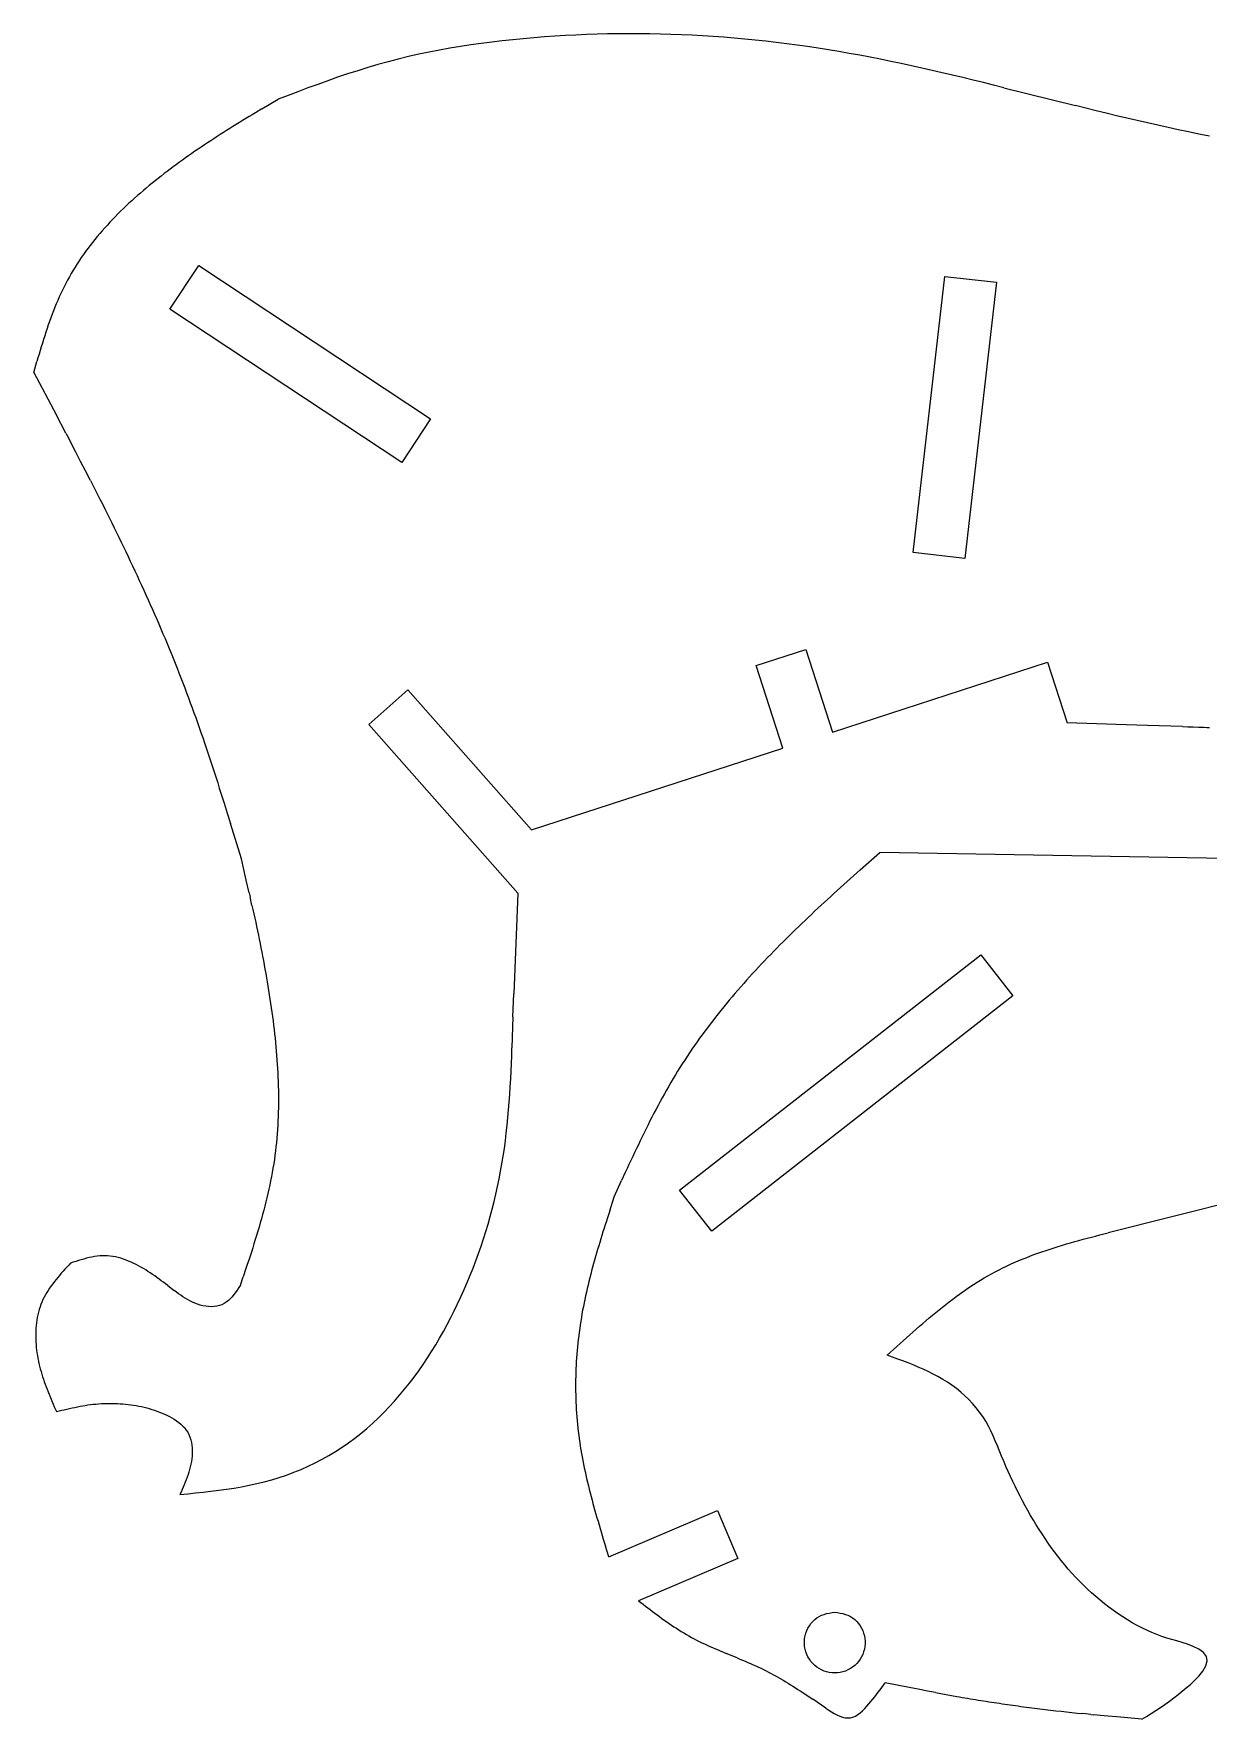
# Model space of a CAD drawing. Extents: x -3475 to 3475, y -2114 to 2114.
# Drawn here: x 73 to 723, y -985 to -53 of the extents above; entities that cross this region are included whole.
import ezdxf

# ---------------------------------------------------------------- set-up
doc = ezdxf.new("R2010")
doc.units = 0
doc.header["$MEASUREMENT"] = 0
doc.layers.get('0').update_dxf_attribs({"linetype": 'CONTINUOUS'})

msp = doc.modelspace()

# ---------------------------------------------------------------- linework, layer by layer
for p, q in [((338.39, -55.9), (332.57, -56.53)), ((344.21, -55.32), (338.39, -55.9)), ((350.04, -54.8), (344.21, -55.32)), ((355.86, -54.34), (350.04, -54.8)), ((361.69, -53.93), (355.86, -54.34)), ((367.53, -53.57), (361.69, -53.93)), ((373.36, -53.27), (367.53, -53.57)), ((379.2, -53.02), (373.36, -53.27)), ((385.04, -52.82), (379.2, -53.02)), ((390.88, -52.68), (385.04, -52.82)), ((396.72, -52.59), (390.88, -52.68)), ((402.56, -52.55), (396.72, -52.59)), ((408.4, -52.56), (402.56, -52.55)), ((414.25, -52.63), (408.4, -52.56)), ((420.09, -52.74), (414.25, -52.63)), ((425.93, -52.91), (420.09, -52.74)), ((431.77, -53.13), (425.93, -52.91)), ((437.6, -53.4), (431.77, -53.13)), ((443.44, -53.72), (437.6, -53.4)), ((449.27, -54.09), (443.44, -53.72)), ((455.1, -54.51), (449.27, -54.09)), ((460.92, -54.99), (455.1, -54.51)), ((466.74, -55.51), (460.92, -54.99)), ((472.56, -56.08), (466.74, -55.51)), ((280.68, -65.21), (275, -66.58)), ((286.38, -63.93), (280.68, -65.21)), ((292.1, -62.74), (286.38, -63.93)), ((297.84, -61.64), (292.1, -62.74)), ((303.6, -60.61), (297.84, -61.64)), ((309.37, -59.66), (303.6, -60.61)), ((315.15, -58.78), (309.37, -59.66)), ((320.95, -57.96), (315.15, -58.78)), ((326.76, -57.22), (320.95, -57.96)), ((332.57, -56.53), (326.76, -57.22)), ((478.37, -56.71), (472.56, -56.08)), ((484.17, -57.38), (478.37, -56.71)), ((489.97, -58.1), (484.17, -57.38)), ((495.76, -58.87), (489.97, -58.1)), ((501.55, -59.68), (495.76, -58.87)), ((507.33, -60.55), (501.55, -59.68)), ((513.1, -61.46), (507.33, -60.55)), ((518.86, -62.42), (513.1, -61.46)), ((524.61, -63.42), (518.86, -62.42)), ((530.36, -64.47), (524.61, -63.42)), ((536.1, -65.56), (530.36, -64.47)), ((252.57, -73), (247.01, -74.8)), ((258.14, -71.26), (252.57, -73)), ((263.73, -69.61), (258.14, -71.26)), ((269.35, -68.05), (263.73, -69.61)), ((275, -66.58), (269.35, -68.05)), ((541.83, -66.69), (536.1, -65.56)), ((547.56, -67.86), (541.83, -66.69)), ((553.27, -69.06), (547.56, -67.86)), ((558.98, -70.3), (553.27, -69.06)), ((564.69, -71.56), (558.98, -70.3)), ((570.39, -72.85), (564.69, -71.56)), ((576.08, -74.16), (570.39, -72.85)), ((581.77, -75.5), (576.08, -74.16)), ((224.97, -82.59), (219.48, -84.63)), ((230.46, -80.58), (224.97, -82.59)), ((235.97, -78.61), (230.46, -80.58)), ((241.48, -76.68), (235.97, -78.61)), ((247.01, -74.8), (241.48, -76.68)), ((587.45, -76.86), (581.77, -75.5)), ((593.13, -78.23), (587.45, -76.86)), ((598.8, -79.61), (593.13, -78.23)), ((604.47, -81.01), (598.8, -79.61)), ((610.14, -82.42), (604.47, -81.01)), ((610.14, -82.42), (649.8, -92.36)), ((199.58, -94.12), (208.53, -88.75)), ((214.01, -86.68), (208.53, -88.75)), ((219.48, -84.63), (214.01, -86.68)), ((655.47, -93.77), (649.8, -92.36)), ((187.11, -101.72), (185.33, -102.82)), ((188.88, -100.62), (187.11, -101.72)), ((190.66, -99.53), (188.88, -100.62)), ((192.44, -98.44), (190.66, -99.53)), ((194.23, -97.36), (192.44, -98.44)), ((196.01, -96.27), (194.23, -97.36)), ((199.58, -94.12), (196.01, -96.27)), ((661.15, -95.16), (655.47, -93.77)), ((666.83, -96.54), (661.15, -95.16)), ((672.51, -97.91), (666.83, -96.54)), ((678.19, -99.26), (672.51, -97.91)), ((683.88, -100.59), (678.19, -99.26)), ((689.57, -101.9), (683.88, -100.59)), ((695.27, -103.18), (689.57, -101.9)), ((171.22, -111.79), (169.47, -112.95)), ((172.98, -110.65), (171.22, -111.79)), ((174.73, -109.51), (172.98, -110.65)), ((176.49, -108.38), (174.73, -109.51)), ((178.25, -107.26), (176.49, -108.38)), ((180.02, -106.14), (178.25, -107.26)), ((181.79, -105.03), (180.02, -106.14)), ((183.56, -103.92), (181.79, -105.03)), ((185.33, -102.82), (183.56, -103.92)), ((700.97, -104.45), (695.27, -103.18)), ((706.68, -105.68), (700.97, -104.45)), ((712.39, -106.89), (706.68, -105.68)), ((718.11, -108.06), (712.39, -106.89)), ((723.84, -109.21), (718.11, -108.06)), ((157.35, -121.23), (155.64, -122.45)), ((159.07, -120.02), (157.35, -121.23)), ((160.79, -118.82), (159.07, -120.02)), ((162.52, -117.63), (160.79, -118.82)), ((164.25, -116.44), (162.52, -117.63)), ((165.99, -115.27), (164.25, -116.44)), ((167.73, -114.1), (165.99, -115.27)), ((169.47, -112.95), (167.73, -114.1)), ((145.49, -129.99), (143.81, -131.29)), ((147.16, -128.71), (145.49, -129.99)), ((148.85, -127.43), (147.16, -128.71)), ((150.54, -126.17), (148.85, -127.43)), ((152.23, -124.92), (150.54, -126.17)), ((153.94, -123.68), (152.23, -124.92)), ((155.64, -122.45), (153.94, -123.68)), ((133.95, -139.34), (132.33, -140.73)), ((135.57, -137.97), (133.95, -139.34)), ((137.2, -136.61), (135.57, -137.97)), ((138.84, -135.26), (137.2, -136.61)), ((140.49, -133.92), (138.84, -135.26)), ((142.15, -132.6), (140.49, -133.92)), ((143.81, -131.29), (142.15, -132.6)), ((124.45, -147.87), (122.92, -149.33)), ((126, -146.41), (124.45, -147.87)), ((127.57, -144.97), (126, -146.41)), ((129.14, -143.54), (127.57, -144.97)), ((130.73, -142.13), (129.14, -143.54)), ((132.33, -140.73), (130.73, -142.13)), ((114.04, -158.43), (112.62, -160)), ((115.47, -156.88), (114.04, -158.43)), ((116.93, -155.34), (115.47, -156.88)), ((118.4, -153.82), (116.93, -155.34)), ((119.89, -152.31), (118.4, -153.82)), ((121.4, -150.82), (119.89, -152.31)), ((122.92, -149.33), (121.4, -150.82)), ((107.15, -166.4), (105.83, -168.04)), ((108.48, -164.78), (107.15, -166.4)), ((109.84, -163.17), (108.48, -164.78)), ((111.22, -161.58), (109.84, -163.17)), ((112.62, -160), (111.22, -161.58)), ((99.61, -176.45), (98.44, -178.18)), ((100.81, -174.74), (99.61, -176.45)), ((102.03, -173.04), (100.81, -174.74)), ((103.27, -171.36), (102.03, -173.04)), ((104.54, -169.69), (103.27, -171.36)), ((105.83, -168.04), (104.54, -169.69)), ((94.04, -185.24), (93.01, -187.04)), ((95.1, -183.45), (94.04, -185.24)), ((96.19, -181.68), (95.1, -183.45)), ((97.3, -179.92), (96.19, -181.68)), ((98.44, -178.18), (97.3, -179.92)), ((148.69, -204.9), (164.6, -180.85)), ((164.6, -180.85), (292.9, -265.76)), ((89.19, -194.42), (88.3, -196.3)), ((90.1, -192.55), (89.19, -194.42)), ((91.04, -190.7), (90.1, -192.55)), ((92.01, -188.86), (91.04, -190.7)), ((93.01, -187.04), (92.01, -188.86)), ((559.97, -339.69), (577.38, -186.83)), ((577.38, -186.83), (606.04, -190.09)), ((606.04, -190.09), (588.62, -342.96)), ((85.01, -203.94), (84.24, -205.88)), ((85.8, -202.01), (85.01, -203.94)), ((86.61, -200.1), (85.8, -202.01)), ((87.44, -198.19), (86.61, -200.1)), ((88.3, -196.3), (87.44, -198.19)), ((276.98, -289.82), (148.69, -204.9)), ((81.36, -213.74), (80.68, -215.73)), ((82.05, -211.77), (81.36, -213.74)), ((82.77, -209.8), (82.05, -211.77)), ((83.5, -207.84), (82.77, -209.8)), ((84.24, -205.88), (83.5, -207.84)), ((78.09, -223.74), (77.47, -225.76)), ((78.72, -221.73), (78.09, -223.74)), ((79.36, -219.72), (78.72, -221.73)), ((80.01, -217.72), (79.36, -219.72)), ((80.68, -215.73), (80.01, -217.72)), ((75.65, -231.83), (75.06, -233.86)), ((76.25, -229.8), (75.65, -231.83)), ((76.86, -227.78), (76.25, -229.8)), ((77.47, -225.76), (76.86, -227.78)), ((73.29, -239.96), (75.06, -233.86)), ((73.29, -239.96), (85.66, -263.29)), ((91.12, -273.67), (85.66, -263.29)), ((292.9, -265.76), (276.98, -289.82)), ((91.12, -273.67), (92.49, -276.27)), ((96.56, -284.07), (92.49, -276.27)), ((99.27, -289.27), (96.56, -284.07)), ((101.96, -294.49), (99.27, -289.27)), ((104.64, -299.71), (101.96, -294.49)), ((104.64, -299.71), (107.3, -304.94)), ((107.3, -304.94), (108.63, -307.55)), ((108.63, -307.55), (109.96, -310.17)), ((109.96, -310.17), (111.28, -312.79)), ((111.28, -312.79), (112.59, -315.42)), ((112.59, -315.42), (113.9, -318.04)), ((113.9, -318.04), (115.21, -320.67)), ((115.21, -320.67), (116.51, -323.3)), ((116.51, -323.3), (117.81, -325.93)), ((117.81, -325.93), (119.1, -328.57)), ((119.1, -328.57), (120.39, -331.21)), ((120.39, -331.21), (121.67, -333.85)), ((121.67, -333.85), (122.95, -336.49)), ((122.95, -336.49), (124.22, -339.14)), ((124.22, -339.14), (125.48, -341.79)), ((125.48, -341.79), (126.74, -344.44)), ((126.74, -344.44), (127.99, -347.1)), ((588.62, -342.96), (559.97, -339.69)), ((127.99, -347.1), (129.24, -349.76)), ((129.24, -349.76), (130.48, -352.42)), ((130.48, -352.42), (131.71, -355.08)), ((131.71, -355.08), (132.94, -357.75)), ((132.94, -357.75), (134.16, -360.42)), ((134.16, -360.42), (135.37, -363.09)), ((135.37, -363.09), (136.58, -365.77)), ((136.58, -365.77), (137.78, -368.45)), ((137.78, -368.45), (138.97, -371.13)), ((138.97, -371.13), (140.15, -373.82)), ((140.15, -373.82), (141.33, -376.51)), ((141.33, -376.51), (142.49, -379.2)), ((142.49, -379.2), (143.65, -381.9)), ((143.65, -381.9), (144.8, -384.6)), ((144.8, -384.6), (145.94, -387.3)), ((145.94, -387.3), (147.08, -390.01)), ((147.08, -390.01), (148.2, -392.72)), ((148.2, -392.72), (149.31, -395.43)), ((149.31, -395.43), (150.42, -398.15)), ((150.42, -398.15), (151.52, -400.87)), ((151.52, -400.87), (152.6, -403.59)), ((473.03, -402.21), (500.47, -393.3)), ((500.47, -393.3), (515.33, -439.03)), ((515.33, -439.03), (634.21, -400.4)), ((634.21, -400.4), (645.12, -433.98)), ((152.6, -403.59), (153.68, -406.32)), ((153.68, -406.32), (154.75, -409.05)), ((154.75, -409.05), (155.8, -411.79)), ((487.89, -447.94), (473.03, -402.21)), ((155.8, -411.79), (156.85, -414.53)), ((156.85, -414.53), (157.89, -417.27)), ((157.89, -417.27), (158.91, -420.02)), ((258.65, -434.82), (280.25, -415.71)), ((280.25, -415.71), (348.77, -493.15)), ((158.91, -420.02), (159.93, -422.77)), ((159.93, -422.77), (160.93, -425.52)), ((160.93, -425.52), (161.93, -428.28)), ((161.93, -428.28), (162.92, -431.04)), ((162.92, -431.04), (163.9, -433.8)), ((163.9, -433.8), (164.87, -436.57)), ((164.87, -436.57), (165.83, -439.34)), ((341.24, -528.17), (258.65, -434.82)), ((661.46, -434.55), (645.12, -433.98)), ((677.8, -435.09), (661.46, -434.55)), ((689.69, -435.46), (677.8, -435.09)), ((709.01, -435.99), (689.69, -435.46)), ((709.01, -435.99), (711.98, -436.08)), ((711.98, -436.08), (714.96, -436.17)), ((714.96, -436.17), (717.93, -436.28)), ((717.93, -436.28), (719.41, -436.33)), ((719.41, -436.33), (720.9, -436.39)), ((720.9, -436.39), (722.38, -436.45)), ((722.38, -436.45), (723.87, -436.51)), ((165.83, -439.34), (166.79, -442.11)), ((166.79, -442.11), (167.74, -444.89)), ((167.74, -444.89), (168.68, -447.67)), ((168.68, -447.67), (169.62, -450.45)), ((169.62, -450.45), (170.54, -453.23)), ((170.54, -453.23), (171.47, -456.02)), ((171.47, -456.02), (172.38, -458.8)), ((348.77, -493.15), (487.89, -447.94)), ((172.38, -458.8), (173.29, -461.59)), ((173.29, -461.59), (174.2, -464.38)), ((174.2, -464.38), (175.1, -467.18)), ((175.1, -467.18), (176, -469.97)), ((176, -469.97), (176.89, -472.77)), ((176.89, -472.77), (178.66, -478.36)), ((178.66, -478.36), (180.42, -483.97)), ((180.42, -483.97), (182.16, -489.57)), ((188.23, -509.21), (182.16, -489.57)), ((190.91, -520.9), (188.23, -509.21)), ((530.57, -515.29), (541.45, -505.58)), ((961.34, -512.9), (541.45, -505.58)), ((192.5, -527.91), (190.91, -520.9)), ((523.34, -521.78), (519.74, -525.05)), ((526.95, -518.53), (523.34, -521.78)), ((530.57, -515.29), (526.95, -518.53)), ((192.5, -527.91), (193.02, -530.25)), ((194.07, -534.93), (193.02, -530.25)), ((341.24, -528.17), (338.95, -583.84)), ((512.56, -531.6), (510.78, -533.25)), ((514.35, -529.96), (512.56, -531.6)), ((516.14, -528.32), (514.35, -529.96)), ((517.94, -526.68), (516.14, -528.32)), ((519.74, -525.05), (517.94, -526.68)), ((194.07, -534.93), (194.58, -537.27)), ((194.58, -537.27), (195.1, -539.62)), ((195.1, -539.62), (195.6, -541.96)), ((503.67, -539.89), (501.9, -541.56)), ((505.44, -538.22), (503.67, -539.89)), ((507.21, -536.56), (505.44, -538.22)), ((508.99, -534.9), (507.21, -536.56)), ((510.78, -533.25), (508.99, -534.9)), ((195.6, -541.96), (196.11, -544.3)), ((196.11, -544.3), (196.61, -546.65)), ((196.61, -546.65), (197.1, -549)), ((197.1, -549), (197.59, -551.35)), ((493.14, -549.99), (491.4, -551.69)), ((494.88, -548.29), (493.14, -549.99)), ((496.63, -546.6), (494.88, -548.29)), ((498.38, -544.91), (496.63, -546.6)), ((500.14, -543.23), (498.38, -544.91)), ((501.9, -541.56), (500.14, -543.23)), ((197.59, -551.35), (198.07, -553.7)), ((198.07, -553.7), (198.55, -556.05)), ((198.55, -556.05), (199.02, -558.41)), ((199.02, -558.41), (199.48, -560.76)), ((484.51, -558.58), (482.81, -560.32)), ((486.23, -556.85), (484.51, -558.58)), ((487.94, -555.12), (486.23, -556.85)), ((489.67, -553.4), (487.94, -555.12)), ((491.4, -551.69), (489.67, -553.4)), ((199.48, -560.76), (199.94, -563.12)), ((199.94, -563.12), (200.38, -565.48)), ((200.38, -565.48), (200.83, -567.84)), ((200.83, -567.84), (201.26, -570.2)), ((430.71, -692.48), (597.41, -562.24)), ((476.05, -567.35), (474.38, -569.13)), ((477.73, -565.58), (476.05, -567.35)), ((479.41, -563.82), (477.73, -565.58)), ((481.11, -562.06), (479.41, -563.82)), ((482.81, -560.32), (481.11, -562.06)), ((597.41, -562.24), (615.17, -584.97)), ((201.26, -570.2), (201.68, -572.57)), ((201.68, -572.57), (202.1, -574.94)), ((202.1, -574.94), (202.51, -577.31)), ((202.51, -577.31), (202.9, -579.68)), ((466.17, -578.15), (464.55, -579.97)), ((467.79, -576.33), (466.17, -578.15)), ((469.42, -574.51), (467.79, -576.33)), ((471.07, -572.71), (469.42, -574.51)), ((472.72, -570.92), (471.07, -572.71)), ((474.38, -569.13), (472.72, -570.92)), ((202.9, -579.68), (203.29, -582.06)), ((203.29, -582.06), (203.67, -584.44)), ((203.67, -584.44), (204.04, -586.82)), ((204.04, -586.82), (204.4, -589.2)), ((338.79, -588.12), (338.95, -583.84)), ((615.17, -584.97), (448.47, -715.21)), ((458.2, -587.38), (456.64, -589.25)), ((459.77, -585.51), (458.2, -587.38)), ((461.35, -583.66), (459.77, -585.51)), ((462.95, -581.81), (461.35, -583.66)), ((464.55, -579.97), (462.95, -581.81)), ((204.4, -589.2), (204.74, -591.59)), ((204.74, -591.59), (205.08, -593.98)), ((205.08, -593.98), (205.4, -596.37)), ((205.4, -596.37), (205.71, -598.76)), ((338.48, -596.69), (337.94, -613.82)), ((338.48, -596.69), (338.63, -592.4)), ((338.63, -592.4), (338.79, -588.12)), ((450.52, -596.83), (449.02, -598.75)), ((452.03, -594.92), (450.52, -596.83)), ((453.55, -593.02), (452.03, -594.92)), ((455.09, -591.13), (453.55, -593.02)), ((456.64, -589.25), (455.09, -591.13)), ((205.71, -598.76), (206.01, -601.16)), ((206.01, -601.16), (206.3, -603.56)), ((206.3, -603.56), (206.57, -605.96)), ((206.57, -605.96), (206.83, -608.37)), ((444.61, -604.57), (443.17, -606.53)), ((446.07, -602.62), (444.61, -604.57)), ((447.54, -600.68), (446.07, -602.62)), ((449.02, -598.75), (447.54, -600.68)), ((206.83, -608.37), (207.08, -610.78)), ((207.08, -610.78), (207.31, -613.18)), ((207.31, -613.18), (207.52, -615.59)), ((207.52, -615.59), (207.72, -618)), ((337.79, -618.1), (337.94, -613.82)), ((437.56, -614.46), (436.19, -616.47)), ((438.94, -612.46), (437.56, -614.46)), ((440.33, -610.47), (438.94, -612.46)), ((441.74, -608.5), (440.33, -610.47)), ((443.17, -606.53), (441.74, -608.5)), ((207.72, -618), (207.9, -620.42)), ((207.9, -620.42), (208.07, -622.83)), ((208.07, -622.83), (208.22, -625.24)), ((337.45, -626.67), (337.63, -622.38)), ((337.63, -622.38), (337.79, -618.1)), ((430.91, -624.61), (429.63, -626.67)), ((432.2, -622.56), (430.91, -624.61)), ((433.52, -620.52), (432.2, -622.56)), ((434.85, -618.49), (433.52, -620.52)), ((436.19, -616.47), (434.85, -618.49)), ((208.22, -625.24), (208.35, -627.65)), ((208.35, -627.65), (208.46, -630.07)), ((208.46, -630.07), (208.55, -632.48)), ((208.55, -632.48), (208.63, -634.89)), ((337.01, -635.23), (337.24, -630.95)), ((337.24, -630.95), (337.45, -626.67)), ((425.89, -632.91), (424.67, -635.01)), ((427.12, -630.82), (425.89, -632.91)), ((428.37, -628.74), (427.12, -630.82)), ((429.63, -626.67), (428.37, -628.74)), ((208.63, -634.89), (208.68, -637.3)), ((208.68, -637.3), (208.71, -639.71)), ((208.71, -639.71), (208.73, -642.12)), ((208.73, -642.12), (208.72, -644.53)), ((336.43, -643.8), (336.74, -639.52)), ((336.74, -639.52), (337.01, -635.23)), ((419.95, -643.48), (418.8, -645.62)), ((421.11, -641.35), (419.95, -643.48)), ((422.29, -639.23), (421.11, -641.35)), ((423.47, -637.11), (422.29, -639.23)), ((424.67, -635.01), (423.47, -637.11)), ((208.56, -651.74), (208.46, -654.14)), ((208.63, -649.34), (208.56, -651.74)), ((208.69, -646.93), (208.63, -649.34)), ((208.72, -644.53), (208.69, -646.93)), ((335.28, -656.63), (335.71, -652.36)), ((335.71, -652.36), (336.09, -648.08)), ((336.09, -648.08), (336.43, -643.8)), ((415.42, -652.08), (414.31, -654.24)), ((416.53, -649.92), (415.42, -652.08)), ((417.66, -647.77), (416.53, -649.92)), ((418.8, -645.62), (417.66, -647.77)), ((208.02, -661.32), (207.82, -663.7)), ((208.19, -658.93), (208.02, -661.32)), ((208.34, -656.53), (208.19, -658.93)), ((208.46, -654.14), (208.34, -656.53)), ((334.29, -665.15), (334.81, -660.89)), ((334.81, -660.89), (335.28, -656.63)), ((411.05, -660.77), (409.98, -662.96)), ((412.13, -658.59), (411.05, -660.77)), ((413.22, -656.41), (412.13, -658.59)), ((414.31, -654.24), (413.22, -656.41)), ((207.08, -670.84), (206.77, -673.22)), ((207.35, -668.47), (207.08, -670.84)), ((207.6, -666.09), (207.35, -668.47)), ((207.82, -663.7), (207.6, -666.09)), ((333.1, -673.65), (333.72, -669.4)), ((333.72, -669.4), (334.29, -665.15)), ((406.82, -669.55), (405.78, -671.75)), ((407.87, -667.35), (406.82, -669.55)), ((408.92, -665.15), (407.87, -667.35)), ((409.98, -662.96), (408.92, -665.15)), ((205.7, -680.3), (205.29, -682.66)), ((206.08, -677.95), (205.7, -680.3)), ((206.44, -675.58), (206.08, -677.95)), ((206.77, -673.22), (206.44, -675.58)), ((331.68, -682.1), (332.42, -677.88)), ((332.42, -677.88), (333.1, -673.65)), ((401.66, -680.6), (400.64, -682.81)), ((402.68, -678.38), (401.66, -680.6)), ((403.71, -676.17), (402.68, -678.38)), ((404.74, -673.96), (403.71, -676.17)), ((405.78, -671.75), (404.74, -673.96)), ((203.9, -689.69), (203.4, -692.03)), ((204.39, -687.35), (203.9, -689.69)), ((204.85, -685.01), (204.39, -687.35)), ((205.29, -682.66), (204.85, -685.01)), ((330.02, -690.51), (330.88, -686.32)), ((330.88, -686.32), (331.68, -682.1)), ((394.57, -696.15), (398.61, -687.25)), ((400.64, -682.81), (398.61, -687.25)), ((201.75, -699.02), (201.16, -701.35)), ((202.32, -696.7), (201.75, -699.02)), ((202.87, -694.36), (202.32, -696.7)), ((203.4, -692.03), (202.87, -694.36)), ((327.05, -703.03), (328.1, -698.87)), ((328.1, -698.87), (329.09, -694.7)), ((329.09, -694.7), (330.02, -690.51)), ((392.04, -703.92), (394.57, -696.15)), ((448.47, -715.21), (430.71, -692.48)), ((759.49, -693.02), (702.42, -707.47)), ((199.29, -708.3), (198.64, -710.62)), ((199.93, -705.99), (199.29, -708.3)), ((200.55, -703.67), (199.93, -705.99)), ((201.16, -701.35), (200.55, -703.67)), ((324.75, -711.3), (325.93, -707.17)), ((325.93, -707.17), (327.05, -703.03)), ((390.79, -707.8), (390.16, -709.75)), ((392.04, -703.92), (390.79, -707.8)), ((702.42, -707.47), (667.83, -716.13)), ((196.6, -717.54), (195.89, -719.85)), ((197.29, -715.23), (196.6, -717.54)), ((197.97, -712.93), (197.29, -715.23)), ((198.64, -710.62), (197.97, -712.93)), ((322.2, -719.49), (323.51, -715.4)), ((323.51, -715.4), (324.75, -711.3)), ((387.71, -717.54), (387.11, -719.49)), ((388.31, -715.59), (387.71, -717.54)), ((388.93, -713.64), (388.31, -715.59)), ((389.54, -711.69), (388.93, -713.64)), ((390.16, -709.75), (389.54, -711.69)), ((658.57, -718.5), (660.88, -717.9)), ((660.88, -717.9), (663.2, -717.31)), ((663.2, -717.31), (665.51, -716.72)), ((665.51, -716.72), (667.83, -716.13)), ((193.72, -726.75), (192.98, -729.05)), ((194.46, -724.45), (193.72, -726.75)), ((195.18, -722.15), (194.46, -724.45)), ((195.89, -719.85), (195.18, -722.15)), ((319.42, -727.62), (320.84, -723.57)), ((320.84, -723.57), (322.2, -719.49)), ((384.77, -727.3), (384.21, -729.26)), ((385.34, -725.35), (384.77, -727.3)), ((385.93, -723.39), (385.34, -725.35)), ((386.51, -721.44), (385.93, -723.39)), ((387.11, -719.49), (386.51, -721.44)), ((626.79, -728.21), (629, -727.41)), ((629, -727.41), (631.23, -726.62)), ((631.23, -726.62), (633.47, -725.86)), ((633.47, -725.86), (635.71, -725.11)), ((635.71, -725.11), (637.97, -724.39)), ((637.97, -724.39), (640.23, -723.68)), ((640.23, -723.68), (642.5, -722.99)), ((642.5, -722.99), (644.78, -722.31)), ((644.78, -722.31), (647.07, -721.65)), ((647.07, -721.65), (649.36, -721)), ((649.36, -721), (651.65, -720.36)), ((651.65, -720.36), (653.96, -719.73)), ((653.96, -719.73), (656.26, -719.11)), ((656.26, -719.11), (658.57, -718.5)), ((90.59, -736.28), (89.57, -737.4)), ((91.62, -735.15), (90.59, -736.28)), ((92.66, -734.04), (91.62, -735.15)), ((93.7, -732.92), (92.66, -734.04)), ((95.16, -732.43), (93.7, -732.92)), ((96.62, -731.96), (95.16, -732.43)), ((98.09, -731.49), (96.62, -731.96)), ((99.55, -731.04), (98.09, -731.49)), ((101.02, -730.62), (99.55, -731.04)), ((102.48, -730.22), (101.02, -730.62)), ((103.94, -729.86), (102.48, -730.22)), ((105.41, -729.55), (103.94, -729.86)), ((106.88, -729.28), (105.41, -729.55)), ((108.34, -729.06), (106.88, -729.28)), ((109.81, -728.9), (108.34, -729.06)), ((111.27, -728.81), (109.81, -728.9)), ((112.74, -728.8), (111.27, -728.81)), ((114.21, -728.85), (112.74, -728.8)), ((115.68, -728.99), (114.21, -728.85)), ((117.14, -729.2), (115.68, -728.99)), ((118.6, -729.48), (117.14, -729.2)), ((120.06, -729.83), (118.6, -729.48)), ((121.51, -730.23), (120.06, -729.83)), ((122.95, -730.7), (121.51, -730.23)), ((124.38, -731.21), (122.95, -730.7)), ((125.8, -731.77), (124.38, -731.21)), ((127.21, -732.38), (125.8, -731.77)), ((128.6, -733.03), (127.21, -732.38)), ((129.97, -733.71), (128.6, -733.03)), ((131.32, -734.42), (129.97, -733.71)), ((132.65, -735.16), (131.32, -734.42)), ((133.97, -735.92), (132.65, -735.16)), ((135.26, -736.7), (133.97, -735.92)), ((136.53, -737.5), (135.26, -736.7)), ((190.73, -735.94), (189.21, -740.53)), ((191.49, -733.64), (190.73, -735.94)), ((192.24, -731.35), (191.49, -733.64)), ((192.98, -729.05), (192.24, -731.35)), ((314.81, -739.65), (316.4, -735.66)), ((316.4, -735.66), (317.94, -731.65)), ((317.94, -731.65), (319.42, -727.62)), ((382.57, -735.15), (382.04, -737.12)), ((383.1, -733.19), (382.57, -735.15)), ((383.65, -731.22), (383.1, -733.19)), ((384.21, -729.26), (383.65, -731.22)), ((605.39, -737.67), (607.46, -736.59)), ((607.46, -736.59), (609.54, -735.55)), ((609.54, -735.55), (611.65, -734.53)), ((611.65, -734.53), (613.77, -733.55)), ((613.77, -733.55), (615.9, -732.59)), ((615.9, -732.59), (618.05, -731.67)), ((618.05, -731.67), (620.22, -730.76)), ((620.22, -730.76), (622.39, -729.89)), ((622.39, -729.89), (624.59, -729.04)), ((624.59, -729.04), (626.79, -728.21)), ((82.91, -745.53), (82.07, -746.74)), ((83.79, -744.33), (82.91, -745.53)), ((84.7, -743.15), (83.79, -744.33)), ((85.63, -741.98), (84.7, -743.15)), ((86.59, -740.82), (85.63, -741.98)), ((87.57, -739.67), (86.59, -740.82)), ((88.56, -738.53), (87.57, -739.67)), ((89.57, -737.4), (88.56, -738.53)), ((137.79, -738.32), (136.53, -737.5)), ((139.04, -739.16), (137.79, -738.32)), ((140.27, -740.01), (139.04, -739.16)), ((141.49, -740.87), (140.27, -740.01)), ((142.7, -741.74), (141.49, -740.87)), ((143.9, -742.62), (142.7, -741.74)), ((145.09, -743.51), (143.9, -742.62)), ((146.29, -744.41), (145.09, -743.51)), ((147.47, -745.31), (146.29, -744.41)), ((147.47, -745.31), (151.04, -748.02)), ((187.68, -745.12), (186.79, -746.47)), ((187.68, -745.12), (189.21, -740.53)), ((311.46, -747.57), (313.16, -743.62)), ((313.16, -743.62), (314.81, -739.65)), ((380.04, -745.01), (379.57, -747)), ((380.52, -743.04), (380.04, -745.01)), ((381.02, -741.06), (380.52, -743.04)), ((381.52, -739.09), (381.02, -741.06)), ((382.04, -737.12), (381.52, -739.09)), ((589.44, -747.38), (591.38, -746.07)), ((591.38, -746.07), (593.33, -744.79)), ((593.33, -744.79), (595.3, -743.53)), ((595.3, -743.53), (597.29, -742.3)), ((597.29, -742.3), (599.29, -741.09)), ((599.29, -741.09), (601.3, -739.92)), ((601.3, -739.92), (603.34, -738.78)), ((603.34, -738.78), (605.39, -737.67)), ((77.82, -754.43), (77.28, -755.79)), ((78.41, -753.09), (77.82, -754.43)), ((79.06, -751.78), (78.41, -753.09)), ((79.75, -750.49), (79.06, -751.78)), ((80.48, -749.22), (79.75, -750.49)), ((81.25, -747.97), (80.48, -749.22)), ((82.07, -746.74), (81.25, -747.97)), ((152.24, -748.92), (151.04, -748.02)), ((153.44, -749.81), (152.24, -748.92)), ((154.66, -750.68), (153.44, -749.81)), ((155.89, -751.53), (154.66, -750.68)), ((157.15, -752.34), (155.89, -751.53)), ((158.43, -753.11), (157.15, -752.34)), ((159.74, -753.84), (158.43, -753.11)), ((161.09, -754.51), (159.74, -753.84)), ((162.48, -755.12), (161.09, -754.51)), ((163.91, -755.65), (162.48, -755.12)), ((178.66, -755.32), (177.37, -755.95)), ((179.86, -754.55), (178.66, -755.32)), ((180.99, -753.65), (179.86, -754.55)), ((182.06, -752.64), (180.99, -753.65)), ((183.08, -751.53), (182.06, -752.64)), ((184.05, -750.34), (183.08, -751.53)), ((184.99, -749.09), (184.05, -750.34)), ((185.9, -747.8), (184.99, -749.09)), ((186.79, -746.47), (185.9, -747.8)), ((306.01, -759.25), (307.88, -755.38)), ((307.88, -755.38), (309.7, -751.49)), ((309.7, -751.49), (311.46, -747.57)), ((377.84, -754.95), (377.44, -756.95)), ((378.25, -752.96), (377.84, -754.95)), ((378.68, -750.97), (378.25, -752.96)), ((379.12, -748.98), (378.68, -750.97)), ((379.57, -747), (379.12, -748.98)), ((578.06, -755.74), (579.93, -754.29)), ((579.93, -754.29), (581.81, -752.87)), ((581.81, -752.87), (583.7, -751.46)), ((583.7, -751.46), (585.6, -750.08)), ((585.6, -750.08), (587.51, -748.72)), ((587.51, -748.72), (589.44, -747.38)), ((75.03, -764.39), (74.82, -765.88)), ((75.29, -762.92), (75.03, -764.39)), ((75.59, -761.46), (75.29, -762.92)), ((75.94, -760.01), (75.59, -761.46)), ((76.34, -758.58), (75.94, -760.01)), ((76.78, -757.18), (76.34, -758.58)), ((77.28, -755.79), (76.78, -757.18)), ((165.39, -756.11), (163.91, -755.65)), ((166.91, -756.49), (165.39, -756.11)), ((168.45, -756.77), (166.91, -756.49)), ((170.01, -756.94), (168.45, -756.77)), ((171.56, -757), (170.01, -756.94)), ((173.08, -756.95), (171.56, -757)), ((174.57, -756.76), (173.08, -756.95)), ((176.01, -756.43), (174.57, -756.76)), ((177.37, -755.95), (176.01, -756.43)), ((302.08, -766.88), (304.08, -763.08)), ((304.08, -763.08), (306.01, -759.25)), ((376.35, -762.97), (376.01, -764.98)), ((376.69, -760.96), (376.35, -762.97)), ((377.06, -758.95), (376.69, -760.96)), ((377.44, -756.95), (377.06, -758.95)), ((565.24, -766.31), (567.05, -764.76)), ((567.05, -764.76), (568.86, -763.22)), ((568.86, -763.22), (570.69, -761.69)), ((570.69, -761.69), (572.52, -760.18)), ((572.52, -760.18), (574.36, -758.68)), ((574.36, -758.68), (576.2, -757.2)), ((576.2, -757.2), (578.06, -755.74)), ((74.38, -771.93), (74.37, -773.45)), ((74.37, -773.45), (74.4, -774.98)), ((74.43, -770.41), (74.38, -771.93)), ((74.52, -768.89), (74.43, -770.41)), ((74.65, -767.38), (74.52, -768.89)), ((74.82, -765.88), (74.65, -767.38)), ((297.91, -774.39), (300.03, -770.65)), ((300.03, -770.65), (302.08, -766.88)), ((374.87, -773.07), (374.63, -775.1)), ((375.13, -771.04), (374.87, -773.07)), ((375.41, -769.02), (375.13, -771.04)), ((375.7, -767), (375.41, -769.02)), ((376.01, -764.98), (375.7, -767)), ((556.28, -774.22), (558.06, -772.62)), ((558.06, -772.62), (559.85, -771.03)), ((559.85, -771.03), (561.64, -769.45)), ((561.64, -769.45), (563.44, -767.87)), ((563.44, -767.87), (565.24, -766.31)), ((74.4, -774.98), (74.47, -776.51)), ((74.47, -776.51), (74.57, -778.04)), ((74.57, -778.04), (74.71, -779.56)), ((74.71, -779.56), (74.88, -781.08)), ((74.88, -781.08), (75.08, -782.59)), ((75.08, -782.59), (75.32, -784.1)), ((291.16, -785.35), (293.48, -781.74)), ((293.48, -781.74), (295.73, -778.08)), ((295.73, -778.08), (297.91, -774.39)), ((373.84, -783.25), (373.68, -785.29)), ((374.01, -781.21), (373.84, -783.25)), ((374.19, -779.17), (374.01, -781.21)), ((374.4, -777.14), (374.19, -779.17)), ((374.63, -775.1), (374.4, -777.14)), ((550.95, -779.05), (545.64, -783.91)), ((550.95, -779.05), (552.73, -777.44)), ((552.73, -777.44), (554.5, -775.83)), ((554.5, -775.83), (556.28, -774.22)), ((75.32, -784.1), (75.58, -785.59)), ((75.58, -785.59), (75.88, -787.07)), ((75.88, -787.07), (76.2, -788.54)), ((76.2, -788.54), (76.55, -790)), ((76.55, -790), (76.93, -791.45)), ((76.93, -791.45), (77.33, -792.89)), ((283.8, -795.93), (286.32, -792.45)), ((286.32, -792.45), (288.78, -788.93)), ((288.78, -788.93), (291.16, -785.35)), ((373.34, -791.43), (373.26, -793.47)), ((373.44, -789.38), (373.34, -791.43)), ((373.55, -787.34), (373.44, -789.38)), ((373.68, -785.29), (373.55, -787.34)), ((548.52, -784.95), (545.64, -783.91)), ((551.39, -786), (548.52, -784.95)), ((554.26, -787.06), (551.39, -786)), ((557.12, -788.15), (554.26, -787.06)), ((559.95, -789.27), (557.12, -788.15)), ((562.76, -790.44), (559.95, -789.27)), ((565.55, -791.66), (562.76, -790.44)), ((568.3, -792.94), (565.55, -791.66)), ((77.33, -792.89), (77.75, -794.32)), ((77.75, -794.32), (78.2, -795.74)), ((78.2, -795.74), (78.66, -797.16)), ((78.66, -797.16), (79.14, -798.56)), ((79.14, -798.56), (79.64, -799.96)), ((79.64, -799.96), (80.16, -801.36)), ((80.16, -801.36), (80.69, -802.74)), ((278.53, -802.73), (281.2, -799.36)), ((281.2, -799.36), (283.8, -795.93)), ((373.16, -797.57), (373.14, -799.61)), ((373.14, -799.61), (373.14, -801.66)), ((373.14, -801.66), (373.15, -803.71)), ((373.2, -795.52), (373.16, -797.57)), ((373.26, -793.47), (373.2, -795.52)), ((571.01, -794.29), (568.3, -792.94)), ((573.69, -795.71), (571.01, -794.29)), ((576.31, -797.22), (573.69, -795.71)), ((578.89, -798.83), (576.31, -797.22)), ((581.41, -800.53), (578.89, -798.83)), ((583.86, -802.35), (581.41, -800.53)), ((80.69, -802.74), (81.23, -804.12)), ((81.23, -804.12), (81.79, -805.5)), ((81.79, -805.5), (82.35, -806.88)), ((82.35, -806.88), (82.92, -808.24)), ((82.92, -808.24), (83.5, -809.61)), ((83.5, -809.61), (84.09, -810.98)), ((84.09, -810.98), (84.68, -812.34)), ((101.85, -811.63), (103.32, -811.41)), ((103.32, -811.41), (104.79, -811.21)), ((104.79, -811.21), (106.27, -811.03)), ((106.27, -811.03), (107.75, -810.88)), ((107.75, -810.88), (109.23, -810.76)), ((109.23, -810.76), (110.72, -810.66)), ((110.72, -810.66), (112.21, -810.59)), ((112.21, -810.59), (113.7, -810.55)), ((113.7, -810.55), (115.19, -810.53)), ((115.19, -810.53), (116.68, -810.54)), ((116.68, -810.54), (118.17, -810.57)), ((118.17, -810.57), (119.66, -810.63)), ((119.66, -810.63), (121.15, -810.72)), ((121.15, -810.72), (122.63, -810.83)), ((122.63, -810.83), (124.12, -810.97)), ((124.12, -810.97), (125.6, -811.13)), ((125.6, -811.13), (127.07, -811.31)), ((127.07, -811.31), (128.54, -811.52)), ((128.54, -811.52), (130, -811.76)), ((270.06, -812.47), (272.96, -809.29)), ((272.96, -809.29), (275.78, -806.05)), ((275.78, -806.05), (278.53, -802.73)), ((373.15, -803.71), (373.19, -805.75)), ((373.19, -805.75), (373.24, -807.8)), ((373.24, -807.8), (373.32, -809.84)), ((373.32, -809.84), (373.41, -811.88)), ((586.25, -804.27), (583.86, -802.35)), ((588.55, -806.29), (586.25, -804.27)), ((590.76, -808.41), (588.55, -806.29)), ((592.87, -810.63), (590.76, -808.41)), ((594.87, -812.94), (592.87, -810.63)), ((84.68, -812.34), (85.86, -815.06)), ((85.86, -815.06), (88.76, -814.36)), ((88.76, -814.36), (90.21, -814.02)), ((90.21, -814.02), (91.66, -813.68)), ((91.66, -813.68), (93.11, -813.35)), ((93.11, -813.35), (94.56, -813.03)), ((94.56, -813.03), (96.01, -812.72)), ((96.01, -812.72), (97.47, -812.42)), ((97.47, -812.42), (98.93, -812.14)), ((98.93, -812.14), (100.39, -811.87)), ((100.39, -811.87), (101.85, -811.63)), ((130, -811.76), (131.46, -812.03)), ((131.46, -812.03), (132.91, -812.33)), ((132.91, -812.33), (134.36, -812.65)), ((134.36, -812.65), (135.8, -813.01)), ((135.8, -813.01), (137.23, -813.4)), ((137.23, -813.4), (138.65, -813.82)), ((138.65, -813.82), (140.07, -814.28)), ((140.07, -814.28), (141.48, -814.77)), ((141.48, -814.77), (142.89, -815.31)), ((142.89, -815.31), (144.28, -815.87)), ((144.28, -815.87), (145.66, -816.48)), ((145.66, -816.48), (147.04, -817.13)), ((147.04, -817.13), (148.41, -817.82)), ((148.41, -817.82), (149.76, -818.56)), ((149.76, -818.56), (151.08, -819.34)), ((151.08, -819.34), (152.36, -820.18)), ((152.36, -820.18), (153.59, -821.07)), ((260.89, -821.53), (264.02, -818.6)), ((264.02, -818.6), (267.08, -815.57)), ((267.08, -815.57), (270.06, -812.47)), ((373.41, -811.88), (373.52, -813.92)), ((373.52, -813.92), (373.65, -815.96)), ((373.65, -815.96), (373.81, -818)), ((373.81, -818), (373.98, -820.03)), ((373.98, -820.03), (374.17, -822.06)), ((596.74, -815.34), (594.87, -812.94)), ((598.48, -817.83), (596.74, -815.34)), ((600.08, -820.4), (598.48, -817.83)), ((601.55, -823.04), (600.08, -820.4)), ((153.59, -821.07), (154.76, -822.02)), ((154.76, -822.02), (155.84, -823.04)), ((155.84, -823.04), (156.84, -824.12)), ((156.84, -824.12), (157.74, -825.28)), ((157.74, -825.28), (158.52, -826.51)), ((158.52, -826.51), (159.18, -827.81)), ((159.18, -827.81), (159.73, -829.19)), ((159.73, -829.19), (160.17, -830.61)), ((247.5, -832.33), (250.98, -829.79)), ((250.98, -829.79), (254.36, -827.13)), ((254.36, -827.13), (257.67, -824.38)), ((257.67, -824.38), (260.89, -821.53)), ((374.17, -822.06), (374.38, -824.09)), ((374.38, -824.09), (374.61, -826.12)), ((374.61, -826.12), (374.86, -828.14)), ((374.86, -828.14), (375.13, -830.16)), ((375.13, -830.16), (375.42, -832.17)), ((602.91, -825.75), (601.55, -823.04)), ((604.19, -828.5), (602.91, -825.75)), ((605.41, -831.29), (604.19, -828.5)), ((160.17, -830.61), (160.51, -832.08)), ((160.51, -832.08), (160.75, -833.58)), ((160.75, -833.58), (160.91, -835.11)), ((160.97, -838.18), (160.89, -839.72)), ((160.91, -835.11), (160.98, -836.64)), ((160.98, -836.64), (160.97, -838.18)), ((232.85, -841.43), (236.62, -839.32)), ((236.62, -839.32), (240.32, -837.1)), ((240.32, -837.1), (243.95, -834.77)), ((243.95, -834.77), (247.5, -832.33)), ((375.42, -832.17), (375.73, -834.18)), ((375.73, -834.18), (376.05, -836.19)), ((376.05, -836.19), (376.4, -838.19)), ((376.4, -838.19), (376.76, -840.19)), ((606.59, -834.1), (605.41, -831.29)), ((608.9, -839.75), (606.59, -834.1)), ((159.17, -848.53), (158.72, -849.95)), ((159.58, -847.1), (159.17, -848.53)), ((159.95, -845.66), (159.58, -847.1)), ((160.27, -844.2), (159.95, -845.66)), ((160.53, -842.72), (160.27, -844.2)), ((160.74, -841.23), (160.53, -842.72)), ((160.89, -839.72), (160.74, -841.23)), ((213.19, -850.16), (217.22, -848.66)), ((217.22, -848.66), (221.2, -847.03)), ((221.2, -847.03), (225.14, -845.28)), ((225.14, -845.28), (229.03, -843.41)), ((229.03, -843.41), (232.85, -841.43)), ((376.76, -840.19), (377.14, -842.19)), ((377.14, -842.19), (377.54, -844.19)), ((377.54, -844.19), (377.95, -846.18)), ((377.95, -846.18), (378.37, -848.17)), ((378.37, -848.17), (378.81, -850.15)), ((610.08, -842.56), (608.9, -839.75)), ((611.29, -845.36), (610.08, -842.56)), ((612.52, -848.15), (611.29, -845.36)), ((613.78, -850.92), (612.52, -848.15)), ((156.04, -856.89), (155.44, -858.26)), ((156.62, -855.51), (156.04, -856.89)), ((157.18, -854.13), (156.62, -855.51)), ((157.72, -852.75), (157.18, -854.13)), ((158.24, -851.35), (157.72, -852.75)), ((158.72, -849.95), (158.24, -851.35)), ((175.64, -858.6), (179.89, -858.01)), ((179.89, -858.01), (184.13, -857.35)), ((184.13, -857.35), (188.36, -856.62)), ((188.36, -856.62), (192.56, -855.81)), ((192.56, -855.81), (196.74, -854.91)), ((196.74, -854.91), (200.9, -853.9)), ((200.9, -853.9), (205.02, -852.78)), ((205.02, -852.78), (209.12, -851.54)), ((209.12, -851.54), (213.19, -850.16)), ((378.81, -850.15), (379.26, -852.14)), ((379.26, -852.14), (379.73, -854.12)), ((379.73, -854.12), (380.21, -856.1)), ((380.21, -856.1), (380.7, -858.08)), ((380.7, -858.08), (381.2, -860.05)), ((615.07, -853.67), (613.78, -850.92)), ((616.39, -856.41), (615.07, -853.67)), ((617.74, -859.13), (616.39, -856.41)), ((154.84, -859.62), (154.23, -860.99)), ((154.23, -860.99), (158.52, -860.55)), ((155.44, -858.26), (154.84, -859.62)), ((158.52, -860.55), (162.81, -860.1)), ((162.81, -860.1), (167.1, -859.64)), ((167.1, -859.64), (171.37, -859.14)), ((171.37, -859.14), (175.64, -858.6)), ((381.2, -860.05), (381.72, -862.02)), ((381.72, -862.02), (382.24, -863.99)), ((382.24, -863.99), (382.77, -865.96)), ((382.77, -865.96), (383.31, -867.93)), ((619.11, -861.84), (617.74, -859.13)), ((620.52, -864.53), (619.11, -861.84)), ((621.96, -867.19), (620.52, -864.53)), ((623.43, -869.84), (621.96, -867.19)), ((383.31, -867.93), (383.86, -869.9)), ((383.86, -869.9), (384.42, -871.86)), ((384.42, -871.86), (384.99, -873.82)), ((384.99, -873.82), (385.56, -875.79)), ((385.56, -875.79), (386.13, -877.75)), ((391.5, -895.36), (451.63, -869.84)), ((451.63, -869.84), (462.9, -896.39)), ((624.93, -872.48), (623.43, -869.84)), ((626.46, -875.09), (624.93, -872.48)), ((628.03, -877.68), (626.46, -875.09)), ((386.13, -877.75), (386.72, -879.71)), ((386.72, -879.71), (387.3, -881.67)), ((387.3, -881.67), (387.9, -883.62)), ((387.9, -883.62), (388.49, -885.58)), ((388.49, -885.58), (389.69, -889.5)), ((629.63, -880.25), (628.03, -877.68)), ((631.26, -882.8), (629.63, -880.25)), ((632.93, -885.32), (631.26, -882.8)), ((634.64, -887.82), (632.93, -885.32)), ((391.5, -895.36), (389.69, -889.5)), ((636.39, -890.29), (634.64, -887.82)), ((638.18, -892.74), (636.39, -890.29)), ((640.01, -895.16), (638.18, -892.74)), ((641.89, -897.54), (640.01, -895.16)), ((462.9, -896.39), (407.98, -919.7)), ((643.81, -899.9), (641.89, -897.54)), ((645.78, -902.22), (643.81, -899.9)), ((647.79, -904.51), (645.78, -902.22)), ((649.86, -906.77), (647.79, -904.51)), ((651.97, -908.99), (649.86, -906.77)), ((654.14, -911.17), (651.97, -908.99)), ((656.36, -913.32), (654.14, -911.17)), ((658.64, -915.42), (656.36, -913.32)), ((407.98, -919.7), (410.55, -921.69)), ((410.55, -921.69), (411.83, -922.68)), ((411.83, -922.68), (413.12, -923.67)), ((660.97, -917.48), (658.64, -915.42)), ((663.35, -919.49), (660.97, -917.48)), ((665.78, -921.46), (663.35, -919.49)), ((668.25, -923.37), (665.78, -921.46)), ((670.77, -925.21), (668.25, -923.37)), ((413.12, -923.67), (414.41, -924.65)), ((414.41, -924.65), (415.7, -925.63)), ((415.7, -925.63), (417, -926.61)), ((417, -926.61), (418.3, -927.58)), ((418.3, -927.58), (419.6, -928.54)), ((419.6, -928.54), (420.91, -929.49)), ((420.91, -929.49), (422.23, -930.44)), ((422.23, -930.44), (423.55, -931.37)), ((423.55, -931.37), (424.88, -932.29)), ((424.88, -932.29), (426.21, -933.21)), ((502.5, -933.59), (503.39, -932.34)), ((503.39, -932.34), (504.38, -931.19)), ((504.38, -931.19), (505.48, -930.14)), ((505.48, -930.14), (506.65, -929.21)), ((506.65, -929.21), (507.91, -928.42)), ((507.91, -928.42), (509.24, -927.78)), ((509.24, -927.78), (510.63, -927.27)), ((510.63, -927.27), (512.07, -926.87)), ((512.07, -926.87), (513.54, -926.55)), ((513.54, -926.55), (515.04, -926.28)), ((515.04, -926.28), (516.55, -926.04)), ((516.55, -926.04), (518.06, -926.28)), ((518.06, -926.28), (519.55, -926.55)), ((519.55, -926.55), (521.03, -926.87)), ((521.03, -926.87), (522.46, -927.27)), ((522.46, -927.27), (523.85, -927.78)), ((523.85, -927.78), (525.18, -928.42)), ((525.18, -928.42), (526.44, -929.21)), ((526.44, -929.21), (527.62, -930.14)), ((527.62, -930.14), (528.71, -931.19)), ((528.71, -931.19), (529.7, -932.35)), ((529.7, -932.35), (530.59, -933.59)), ((673.32, -927), (670.77, -925.21)), ((675.91, -928.71), (673.32, -927)), ((678.53, -930.35), (675.91, -928.71)), ((681.17, -931.92), (678.53, -930.35)), ((683.85, -933.4), (681.17, -931.92)), ((426.21, -933.21), (427.56, -934.11)), ((427.56, -934.11), (428.91, -934.99)), ((428.91, -934.99), (430.28, -935.87)), ((430.28, -935.87), (431.65, -936.72)), ((431.65, -936.72), (433.03, -937.57)), ((433.03, -937.57), (434.43, -938.39)), ((434.43, -938.39), (435.83, -939.2)), ((435.83, -939.2), (437.25, -939.99)), ((437.25, -939.99), (438.68, -940.75)), ((438.68, -940.75), (440.13, -941.51)), ((440.13, -941.51), (441.58, -942.24)), ((499.74, -942.12), (499.87, -940.62)), ((499.74, -943.62), (499.74, -942.12)), ((499.87, -940.62), (500.14, -939.14)), ((500.14, -939.14), (500.55, -937.69)), ((500.55, -937.69), (501.08, -936.27)), ((501.08, -936.27), (501.73, -934.9)), ((501.73, -934.9), (502.5, -933.59)), ((530.59, -933.59), (531.37, -934.9)), ((531.37, -934.9), (532.02, -936.27)), ((532.02, -936.27), (532.55, -937.69)), ((532.55, -937.69), (532.95, -939.14)), ((532.95, -939.14), (533.22, -940.62)), ((533.22, -940.62), (533.36, -942.12)), ((686.55, -934.8), (683.85, -933.4)), ((689.26, -936.11), (686.55, -934.8)), ((692, -937.32), (689.26, -936.11)), ((694.74, -938.44), (692, -937.32)), ((697.5, -939.45), (694.74, -938.44)), ((700.26, -940.36), (697.5, -939.45)), ((703.04, -941.18), (700.26, -940.36)), ((705.85, -941.97), (703.04, -941.18)), ((708.74, -942.83), (705.85, -941.97)), ((441.58, -942.24), (443.05, -942.95)), ((443.05, -942.95), (444.52, -943.66)), ((444.52, -943.66), (446, -944.34)), ((446, -944.34), (447.49, -945.02)), ((447.49, -945.02), (448.99, -945.68)), ((448.99, -945.68), (450.49, -946.34)), ((450.49, -946.34), (451.99, -946.98)), ((451.99, -946.98), (453.5, -947.62)), ((453.5, -947.62), (455.01, -948.25)), ((455.01, -948.25), (456.51, -948.88)), ((462.54, -951.36), (456.51, -948.88)), ((462.54, -951.36), (464.04, -951.98)), ((499.87, -945.13), (499.74, -943.62)), ((500.14, -946.61), (499.87, -945.13)), ((500.55, -948.07), (500.14, -946.61)), ((501.07, -949.49), (500.55, -948.07)), ((501.73, -950.85), (501.07, -949.49)), ((502.5, -952.14), (501.73, -950.85)), ((531.36, -950.85), (530.59, -952.15)), ((532.02, -949.49), (531.36, -950.85)), ((532.55, -948.07), (532.02, -949.49)), ((532.95, -946.61), (532.55, -948.07)), ((533.22, -945.13), (532.95, -946.61)), ((533.36, -943.63), (533.22, -945.13)), ((533.36, -942.12), (533.36, -943.63)), ((711.73, -943.83), (708.74, -942.83)), ((714.85, -945.04), (711.73, -943.83)), ((717.94, -946.54), (714.85, -945.04)), ((720.58, -948.36), (717.94, -946.54)), ((722.29, -950.52), (720.58, -948.36)), ((722.68, -953.04), (722.29, -950.52)), ((464.04, -951.98), (465.53, -952.6)), ((465.53, -952.6), (467.02, -953.22)), ((467.02, -953.22), (468.5, -953.85)), ((468.5, -953.85), (469.97, -954.49)), ((469.97, -954.49), (471.43, -955.13)), ((471.43, -955.13), (472.88, -955.78)), ((472.88, -955.78), (474.32, -956.44)), ((474.32, -956.44), (475.75, -957.11)), ((475.75, -957.11), (477.16, -957.8)), ((477.16, -957.8), (478.56, -958.5)), ((478.56, -958.5), (479.95, -959.21)), ((479.95, -959.21), (481.33, -959.93)), ((481.33, -959.93), (482.69, -960.67)), ((482.69, -960.67), (484.05, -961.42)), ((503.39, -953.37), (502.5, -952.14)), ((504.38, -954.5), (503.39, -953.37)), ((505.47, -955.55), (504.38, -954.5)), ((506.65, -956.49), (505.47, -955.55)), ((507.91, -957.32), (506.65, -956.49)), ((509.24, -958.03), (507.91, -957.32)), ((510.63, -958.62), (509.24, -958.03)), ((512.07, -959.09), (510.63, -958.62)), ((513.54, -959.43), (512.07, -959.09)), ((515.04, -959.63), (513.54, -959.43)), ((516.54, -959.7), (515.04, -959.63)), ((518.05, -959.63), (516.54, -959.7)), ((519.55, -959.43), (518.05, -959.63)), ((521.02, -959.09), (519.55, -959.43)), ((522.46, -958.63), (521.02, -959.09)), ((523.85, -958.03), (522.46, -958.63)), ((525.18, -957.32), (523.85, -958.03)), ((526.44, -956.49), (525.18, -957.32)), ((527.62, -955.55), (526.44, -956.49)), ((528.71, -954.5), (527.62, -955.55)), ((529.7, -953.37), (528.71, -954.5)), ((530.59, -952.15), (529.7, -953.37)), ((717.97, -961.41), (720.15, -958.66)), ((720.15, -958.66), (721.84, -955.81)), ((721.84, -955.81), (722.68, -953.04)), ((484.05, -961.42), (485.4, -962.18)), ((485.4, -962.18), (486.74, -962.96)), ((486.74, -962.96), (488.08, -963.75)), ((488.08, -963.75), (489.42, -964.55)), ((489.42, -964.55), (490.76, -965.37)), ((490.76, -965.37), (492.09, -966.2)), ((492.09, -966.2), (493.43, -967.04)), ((493.43, -967.04), (494.78, -967.9)), ((494.78, -967.9), (496.12, -968.77)), ((496.12, -968.77), (497.48, -969.65)), ((497.48, -969.65), (498.84, -970.55)), ((540.67, -970.28), (541.63, -969.01)), ((541.63, -969.01), (542.59, -967.76)), ((542.59, -967.76), (544.47, -965.25)), ((557.68, -967.81), (544.47, -965.25)), ((563.56, -968.93), (557.68, -967.81)), ((567.96, -969.76), (563.56, -968.93)), ((572.37, -970.58), (567.96, -969.76)), ((706.5, -971.62), (708.81, -969.83)), ((708.81, -969.83), (711.1, -968.01)), ((711.1, -968.01), (713.37, -966.06)), ((713.37, -966.06), (715.66, -963.88)), ((715.66, -963.88), (717.97, -961.41)), ((498.84, -970.55), (500.21, -971.46)), ((500.21, -971.46), (501.59, -972.39)), ((501.59, -972.39), (502.98, -973.32)), ((502.98, -973.32), (504.39, -974.27)), ((511.69, -979.22), (504.39, -974.27)), ((511.69, -979.22), (513.21, -980.23)), ((533.13, -979.46), (534.31, -978.16)), ((534.31, -978.16), (535.46, -976.82)), ((535.46, -976.82), (536.56, -975.48)), ((536.56, -975.48), (537.63, -974.15)), ((537.63, -974.15), (538.67, -972.85)), ((538.67, -972.85), (539.68, -971.56)), ((539.68, -971.56), (540.67, -970.28)), ((572.37, -970.58), (575.31, -971.12)), ((575.31, -971.12), (578.26, -971.66)), ((578.26, -971.66), (581.2, -972.18)), ((581.2, -972.18), (584.14, -972.7)), ((584.14, -972.7), (585.62, -972.96)), ((585.62, -972.96), (587.09, -973.21)), ((587.09, -973.21), (588.56, -973.46)), ((588.56, -973.46), (590.04, -973.71)), ((590.04, -973.71), (591.51, -973.96)), ((591.51, -973.96), (592.99, -974.21)), ((592.99, -974.21), (594.46, -974.45)), ((594.46, -974.45), (595.94, -974.69)), ((595.94, -974.69), (597.41, -974.93)), ((597.41, -974.93), (598.89, -975.16)), ((598.89, -975.16), (600.37, -975.39)), ((600.37, -975.39), (601.84, -975.62)), ((601.84, -975.62), (603.32, -975.85)), ((603.32, -975.85), (604.8, -976.07)), ((604.8, -976.07), (606.28, -976.3)), ((606.28, -976.3), (607.76, -976.51)), ((607.76, -976.51), (609.24, -976.73)), ((609.24, -976.73), (610.72, -976.94)), ((610.72, -976.94), (612.2, -977.16)), ((612.2, -977.16), (613.68, -977.36)), ((613.68, -977.36), (615.16, -977.57)), ((615.16, -977.57), (616.64, -977.77)), ((616.64, -977.77), (618.12, -977.98)), ((618.12, -977.98), (619.6, -978.18)), ((619.6, -978.18), (621.09, -978.37)), ((621.09, -978.37), (622.57, -978.57)), ((622.57, -978.57), (624.05, -978.76)), ((624.05, -978.76), (625.53, -978.95)), ((625.53, -978.95), (627.02, -979.14)), ((627.02, -979.14), (628.5, -979.32)), ((628.5, -979.32), (629.98, -979.51)), ((694.23, -980.55), (696.76, -978.85)), ((696.76, -978.85), (699.26, -977.08)), ((699.26, -977.08), (701.72, -975.26)), ((701.72, -975.26), (704.13, -973.43)), ((704.13, -973.43), (706.5, -971.62)), ((513.21, -980.23), (514.73, -981.19)), ((514.73, -981.19), (516.26, -982.09)), ((516.26, -982.09), (517.79, -982.89)), ((517.79, -982.89), (519.32, -983.58)), ((519.32, -983.58), (520.83, -984.11)), ((520.83, -984.11), (522.33, -984.46)), ((522.33, -984.46), (523.8, -984.6)), ((523.8, -984.6), (525.24, -984.52)), ((525.24, -984.52), (526.65, -984.17)), ((526.65, -984.17), (528.02, -983.58)), ((528.02, -983.58), (529.35, -982.78)), ((529.35, -982.78), (530.65, -981.8)), ((530.65, -981.8), (531.91, -980.68)), ((531.91, -980.68), (533.13, -979.46)), ((629.98, -979.51), (632.95, -979.87)), ((632.95, -979.87), (635.92, -980.22)), ((635.92, -980.22), (638.89, -980.57)), ((638.89, -980.57), (641.87, -980.91)), ((641.87, -980.91), (644.84, -981.24)), ((644.84, -981.24), (647.81, -981.56)), ((647.81, -981.56), (650.78, -981.87)), ((650.78, -981.87), (653.76, -982.18)), ((658.22, -982.64), (653.76, -982.18)), ((658.22, -982.64), (659.71, -982.79)), ((665.66, -983.37), (659.71, -982.79)), ((674.59, -984.23), (665.66, -983.37)), ((686.5, -985.34), (674.59, -984.23)), ((686.5, -985.34), (689.09, -983.77)), ((689.09, -983.77), (691.67, -982.18)), ((691.67, -982.18), (694.23, -980.55))]:
    msp.add_line(p, q)

doc.saveas('drawing.dxf')
